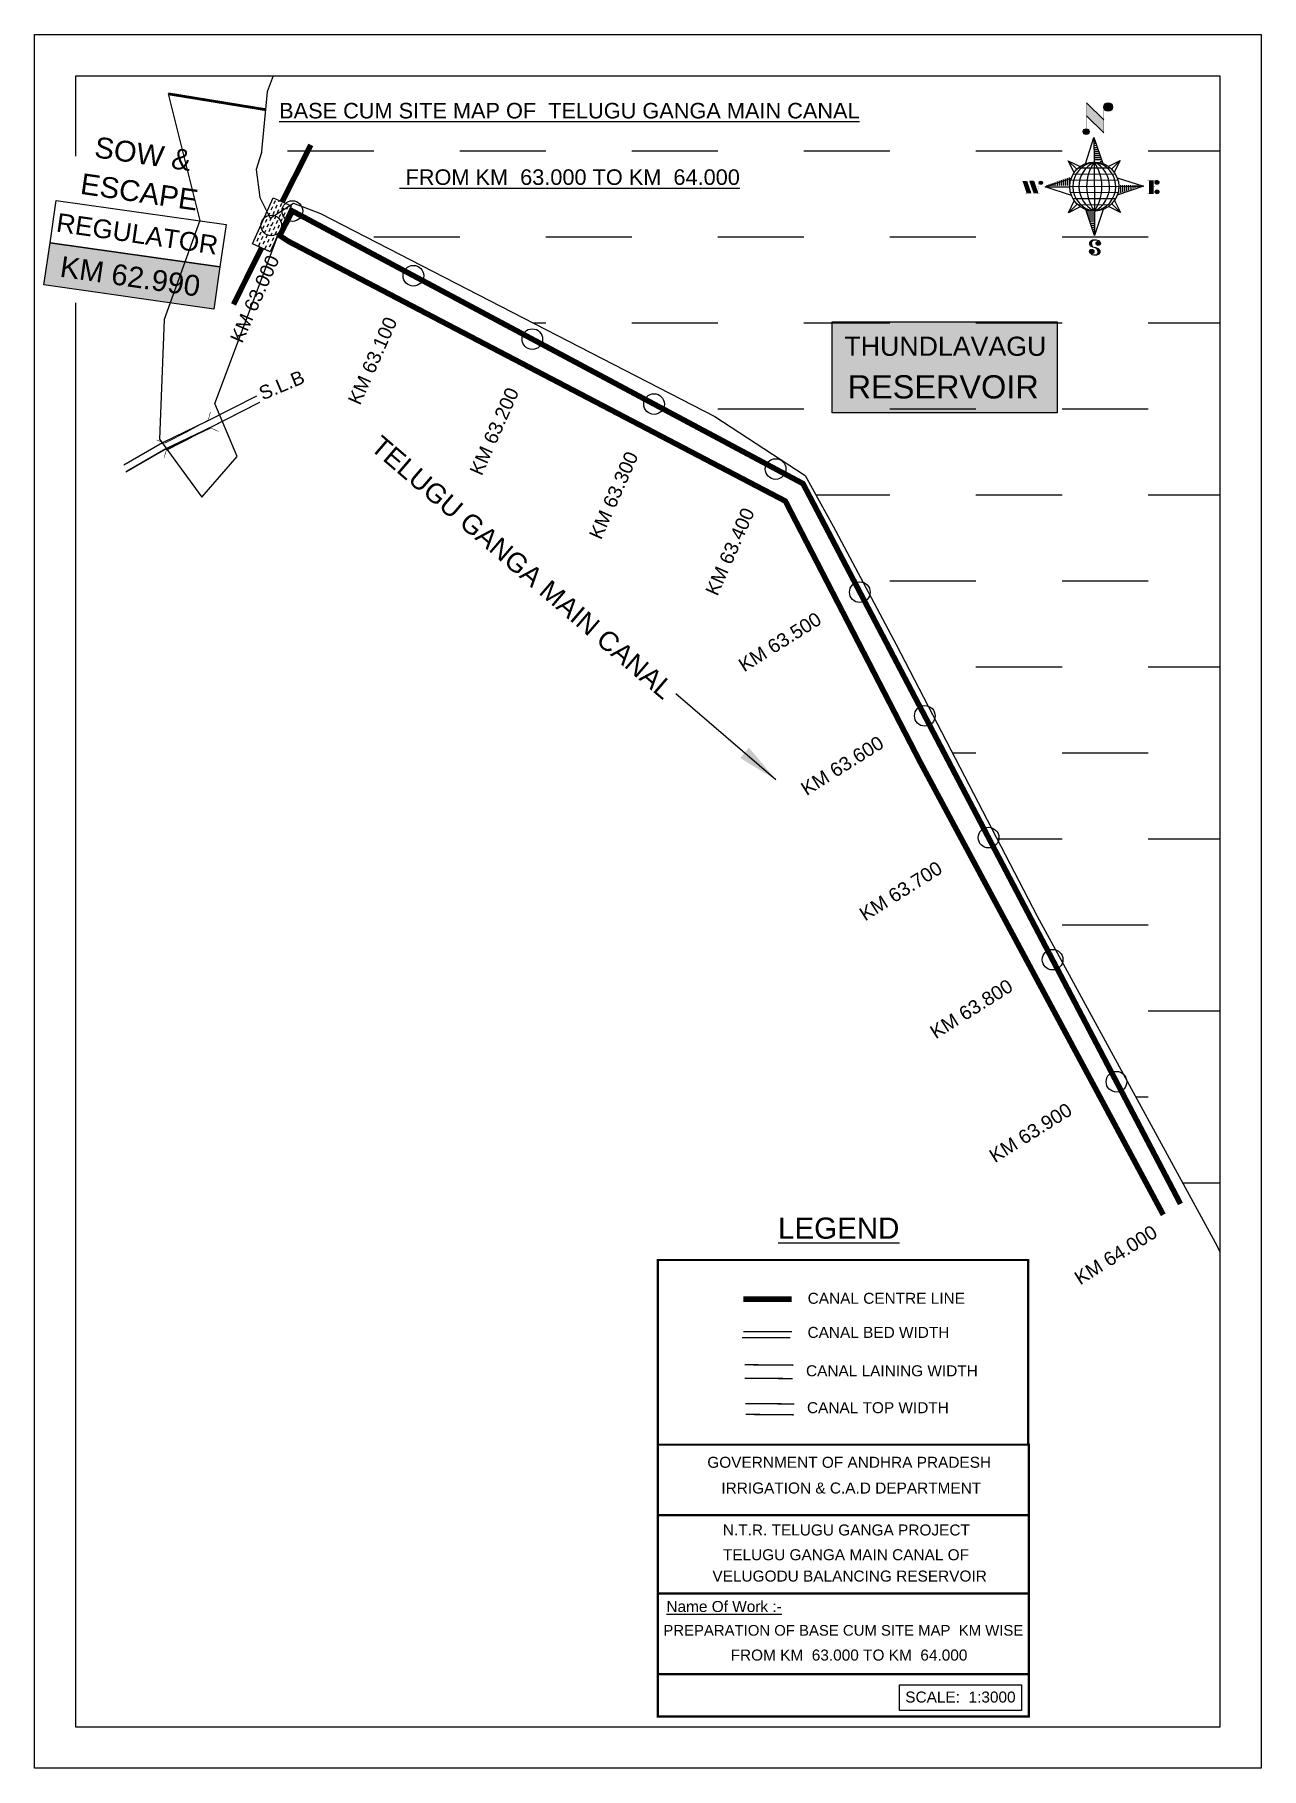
# Model space of a CAD drawing. Header units: inches. Extents: x 253566 to 254457, y 1681074 to 1682334.
import ezdxf

# ---------------------------------------------------------------- set-up
doc = ezdxf.new("R2010")
doc.units = ezdxf.units.IN
doc.header["$MEASUREMENT"] = 0
doc.header["$PDMODE"] = 32
doc.header["$PDSIZE"] = 15
for name, color, linetype in [('AQUADUCT', 1, 'Continuous'), ('bed with', 5, 'Continuous'), ('bord', 1, 'Continuous'), ('canal', 1, 'Continuous'), ('chainage', 7, 'Continuous'), ('FRAME 025', 7, 'Continuous'), ('laying', 4, 'Continuous'), ('lining', 4, 'Continuous'), ('Reservoir', 140, 'Continuous'), ('ROAD', 6, 'Continuous'), ('SLB', 11, 'Continuous'), ('Stu coo', 3, 'Continuous'), ('TEXT', 7, 'Continuous'), ('top of bund', 1, 'Continuous'), ('V', 6, 'Continuous'), ('ZSTU', 7, 'Continuous')]:
    doc.layers.add(name, color=color, linetype=linetype)
doc.styles.get("Standard").update_dxf_attribs({"font": 'arial.ttf'})
doc.dimstyles.get("Standard").update_dxf_attribs({"dimtxt": 0.18, "dimasz": 0.18, "dimexe": 0.18, "dimexo": 0.0625, "dimgap": 0.09, "dimtad": 0, "dimtih": 1, "dimtoh": 1, "dimdec": 4, "dimzin": 0, "dimdsep": 46, "dimtxsty": 'Standard', "dimcen": 0.09, "dimadec": 0, "dimazin": 0, "dimtfac": 1, "dimtdec": 4, "dimtofl": 0, "dimtmove": 0, "dimatfit": 3, "dimfxl": 0, "dimtolj": 1, "dimtzin": 0, "dimarcsym": 0})
pattern_1 = [(65.57997838, (1683227.1918, 761922.1995), (-1.2427915297, 3.3099047137), [2.5, -2.5])]
pattern_2 = [(267.297113149, (-8720374.938, 50637915.138), (10.5367255337, -0.497431438), [])]
pattern_3 = [(357.297113149, (-8720374.938, 50637915.138), (0.497431438, 10.5367255337), [])]

# ---------------------------------------------------------------- blocks, each defined once
blk = doc.blocks.new('*X7')
at = {"color": 0, "linetype": 'Continuous'}
for p, q in [((6321.6, 240.5), (6322.3, 241.2)), ((6321.6, 240.3), (6322.3, 241)), ((6321.6, 240.1), (6322.3, 240.8)), ((6321.6, 239.9), (6322.4, 240.7)), ((6321.6, 239.8), (6322.4, 240.6)), ((6321.6, 239.6), (6322.5, 240.5)), ((6321.6, 239.4), (6322.5, 240.3)), ((6321.6, 239.2), (6322.6, 240.2)), ((6321.7, 239.1), (6322.6, 240.1)), ((6321.8, 240.8), (6322.4, 241.4)), ((6321.8, 239), (6322.7, 240)), ((6321.8, 239), (6322.8, 239.9)), ((6321.9, 238.9), (6322.9, 239.8)), ((6322, 238.8), (6323, 239.7)), ((6322.1, 241.3), (6322.4, 241.6)), ((6322.1, 238.7), (6323.1, 239.6)), ((6322.2, 238.6), (6323.1, 239.6)), ((6322.3, 238.5), (6323.2, 239.5)), ((6322.4, 238.5), (6323.3, 239.4)), ((6322.5, 238.4), (6323.4, 239.3)), ((6322.7, 238.4), (6323.6, 239.3)), ((6322.8, 238.3), (6323.7, 239.2)), ((6322.9, 238.3), (6323.8, 239.1)), ((6323.1, 238.2), (6323.9, 239.1)), ((6323.2, 238.2), (6324, 239)), ((6323.3, 238.2), (6324.2, 239)), ((6323.5, 238.1), (6324.3, 238.9)), ((6323.7, 238.1), (6324.4, 238.9)), ((6323.8, 238.1), (6324.6, 238.8)), ((6324.1, 238.2), (6324.7, 238.8)), ((6324.3, 238.3), (6324.9, 238.8)), ((6324.6, 238.3), (6325.1, 238.8)), ((6324.8, 238.4), (6325.2, 238.8)), ((6325.1, 238.5), (6325.4, 238.8)), ((6325.4, 238.6), (6325.6, 238.8))]:
    blk.add_line(p, q, dxfattribs=at)
blk = doc.blocks.new('*X6')
at = {"color": 0, "linetype": 'Continuous'}
for p, q in [((6324.4, 240.3), (6324.5, 240.4)), ((6324.6, 240.3), (6324.8, 240.5)), ((6324.7, 240.2), (6325, 240.5)), ((6324.8, 240.2), (6325.2, 240.6)), ((6325, 240.1), (6325.5, 240.6)), ((6325.1, 240.1), (6325.6, 240.6)), ((6325.2, 240), (6325.8, 240.6)), ((6325.3, 240), (6326, 240.6)), ((6325.4, 239.9), (6326.1, 240.6)), ((6325.5, 239.8), (6326.2, 240.5)), ((6325.6, 239.8), (6326.3, 240.5)), ((6325.7, 239.7), (6326.5, 240.4)), ((6325.9, 239.6), (6326.6, 240.3)), ((6326, 239.5), (6326.7, 240.3)), ((6326, 239.4), (6326.8, 240.2)), ((6326.1, 239.3), (6327, 240.2)), ((6326.2, 239.3), (6327.1, 240.1)), ((6326.3, 239.2), (6327.1, 240)), ((6326.4, 239.1), (6327.2, 239.9)), ((6326.5, 239), (6327.3, 239.8)), ((6326.5, 238.9), (6327.4, 239.7)), ((6326.6, 238.8), (6327.5, 239.6)), ((6326.7, 238.7), (6327.5, 239.5)), ((6326.8, 238.6), (6327.6, 239.4)), ((6326.8, 238.5), (6327.7, 239.3)), ((6326.8, 236.5), (6327.4, 237)), ((6326.9, 238.3), (6327.8, 239.2)), ((6326.9, 238.2), (6327.9, 239.1)), ((6326.9, 236.8), (6327.6, 237.4)), ((6327, 238.1), (6327.8, 239)), ((6327, 237.9), (6327.8, 238.8)), ((6327, 237.8), (6327.8, 238.6)), ((6327, 237.6), (6327.8, 238.4)), ((6327, 237.4), (6327.8, 238.2)), ((6327, 237.3), (6327.8, 238)), ((6327, 237.1), (6327.8, 237.9))]:
    blk.add_line(p, q, dxfattribs=at)
blk = doc.blocks.new('H')
at = {"layer": 'bord', "extrusion": (0.000427885, 0.004792, 0.999988)}
h = blk.add_hatch(dxfattribs=at)
h.set_pattern_fill('LINE', color=8, scale=84.387686, angle=-2.70289, style=0)
h.set_pattern_definition(pattern_3)
h.paths.add_polyline_path([(-492.5, 785.6, -0.090992), (-448, 775.2), (-486.5, 912)])
h = blk.add_hatch(dxfattribs=at)
h.set_pattern_fill('LINE', color=8, scale=84.387686, angle=-92.70289, style=0)
h.set_pattern_definition(pattern_2)
h.paths.add_polyline_path([(-624.9, 665.1, -0.090992), (-614.5, 709.6), (-751.3, 671.1)])
h = blk.add_hatch(dxfattribs=at)
h.set_pattern_fill('LINE', color=8, scale=84.387686, angle=-92.70289, style=0)
h.set_pattern_definition(pattern_2)
h.paths.add_polyline_path([(-245.6, 647.2), (-372, 653.2, -0.090992), (-382.4, 608.7)])
h = blk.add_hatch(dxfattribs=at)
h.set_pattern_fill('LINE', color=8, scale=84.387686, angle=-2.70289, style=0)
h.set_pattern_definition(pattern_3)
h.paths.add_polyline_path([(-504.4, 532.7, -0.090992), (-548.9, 543.1), (-510.4, 406.3)])
for p, q in [((-516.2, 1087.1, -1217.1), (-431.5, 994, -1216.7)), ((-519.4, 1020.4, -1216.8), (-434.7, 927.3, -1216.4)), ((-538.3, 773.7, -1215.6), (-487, 906.2, -1216.3)), ((-487, 906.2, -1216.3), (-493, 779.8, -1215.7)), ((-487, 906.2, -1216.3), (-448.5, 769.4, -1215.7)), ((-626.7, 793.8, -1215.7), (-566.8, 760.2, -1215.6)), ((-626.7, 793.8, -1215.7), (-584.1, 747, -1215.5)), ((-598.9, 731, -1215.4), (-626.7, 793.8, -1215.7)), ((-421.3, 753.3, -1215.6), (-358.5, 781.1, -1215.7)), ((-358.5, 781.1, -1215.7), (-405.3, 738.5, -1215.5)), ((-358.5, 781.1, -1215.7), (-392.1, 721.2, -1215.4)), ((-864.7, 700.9, -1215.1), (-846.9, 637.7, -1214.9)), ((-846.9, 700.1, -1215.1), (-829.1, 636.9, -1214.9)), ((-829.1, 699.2, -1215.2), (-811.3, 636, -1214.9)), ((-829.1, 699.2, -1215.2), (-811.3, 698.4, -1215.2)), ((-811.3, 698.4, -1215.2), (-793.5, 635.2, -1214.9)), ((-751.8, 665.3, -1215), (-615, 703.8, -1215.3)), ((-751.8, 665.3, -1215), (-625.4, 659.3, -1215)), ((-619.3, 614, -1214.8), (-751.8, 665.3, -1215)), ((-246.1, 641.4, -1215.1), (-382.9, 602.9, -1214.9)), ((-378.6, 692.6, -1215.3), (-246.1, 641.4, -1215.1)), ((-372.5, 647.4, -1215.1), (-246.1, 641.4, -1215.1)), ((-213.5, 669.3, -1215.3), (-216.7, 600.8, -1214.9)), ((-197.2, 599.9, -1214.9), (-193.9, 668.4, -1215.3)), ((-639.4, 525.6, -1214.4), (-605.8, 585.5, -1214.7)), ((-639.4, 525.6, -1214.4), (-592.6, 568.1, -1214.6)), ((-576.6, 553.3, -1214.6), (-639.4, 525.6, -1214.4)), ((-510.9, 400.5, -1213.9), (-549.4, 537.2, -1214.5)), ((-371.2, 512.9, -1214.5), (-431.1, 546.5, -1214.6)), ((-371.2, 512.9, -1214.5), (-413.8, 559.7, -1214.7)), ((-399, 575.7, -1214.7), (-371.2, 512.9, -1214.5)), ((-459.6, 533, -1214.5), (-510.9, 400.5, -1213.9)), ((-504.9, 526.9, -1214.5), (-510.9, 400.5, -1213.9))]:
    blk.add_line(p, q, dxfattribs=at)
at = {"layer": 'bord', "color": 8, "linetype": 'ByBlock', "extrusion": (0.000427885, 0.004792, 0.999988)}
for p, q in [((-386.5, 711.4, -1215.4), (-605.5, 721.7, -1215.4)), ((-410.8, 744.2, -1215.5), (-578.1, 752.1, -1215.5)), ((-493, 779.8, -1215.7), (-504.9, 526.9, -1214.5)), ((-372.5, 647.4, -1215.1), (-625.4, 659.3, -1215)), ((-378, 615.9, -1214.9), (-622.9, 627.5, -1214.9)), ((-375, 679.2, -1215.3), (-619.9, 690.7, -1215.2)), ((-392.4, 584.9, -1214.8), (-611.4, 595.3, -1214.7)), ((-419.8, 554.6, -1214.6), (-587.1, 562.5, -1214.6))]:
    blk.add_line(p, q, dxfattribs=at)
at = {"layer": 'bord', "extrusion": (0.000427885, 0.004792, 0.999988), "elevation": -1212.1}
for points, const_width in [([(-522, 959.6), (-515.7, 1092.9)], 1.61), ([(-434.2, 933.1), (-427.9, 1066.5)], 1.61), ([(-870.1, 707), (-846.4, 705.9)], 0.642), ([(-828.6, 642.7), (-855.2, 643.9)], 0.642), ([(-828.6, 642.7), (-821, 678)], 0.642), ([(-810.8, 641.8), (-784.1, 640.6)], 0.642), ([(-793, 641), (-781.6, 693.9)], 0.642), ([(-222.7, 675.6), (-173.8, 673.3)], 0.706), ([(-194.8, 644.8), (-185, 644.4)], 0.706), ([(-177.1, 604.8), (-226, 607.1)], 0.706)]:
    blk.add_lwpolyline(points, dxfattribs=dict(at, const_width=const_width))
for points, const_width in [([(-413.7, 1073.1, 1), (-397.6, 1057.7, 1)], 22.3), ([(-530.3, 949.5, 1), (-519.6, 939.3, 1)], 14.8), ([(-775.9, 696.6, 1), (-769.5, 690.4, 1)], 8.9), ([(-177.8, 666.9, 1), (-170.8, 660.1, 1)], 9.79), ([(-180.1, 618, 1), (-173.1, 611.2, 1)], 9.79), ([(-489.8, 361.7, 1), (-498.1, 369.1, 1)], 11.1), ([(-525.2, 321.6, 1), (-533.4, 328.9, 1)], 11.1)]:
    blk.add_lwpolyline(points, format="xyb", close=True, dxfattribs=dict(at, const_width=const_width))
for points in [[(-537, 317.4), (-530.7, 310.5), (-519.8, 306.8), (-504.9, 306.9), (-493.9, 310), (-486.3, 317.7), (-486.5, 325.8), (-490.6, 333.3), (-493.5, 336.2), (-502.8, 340.9), (-522.5, 347.3), (-530.4, 351.6), (-533.7, 354.6), (-537.4, 362.6), (-537, 373.4), (-530, 380.7), (-520, 384.1), (-503.5, 384.2), (-492.5, 379.9), (-487.1, 373.3)], [(-522.5, 347.6), (-526.2, 353.8), (-527.8, 360.6), (-527.9, 370.6), (-525.9, 375.5), (-521.3, 381.2), (-514.5, 384.4)], [(-504.9, 306.9), (-499, 312.4), (-497, 319.4), (-497.5, 326.5), (-501.2, 335.4), (-509.2, 343.2)]]:
    blk.add_lwpolyline(points, dxfattribs=at)
at = {"layer": 'bord', "extrusion": (0.000427885, 0.004792, 0.999988)}
for centre, radius in [((-405.6, 1065.4, -1212.1), 22.3), ((-525, 944.4, -1212.1), 14.8), ((-498.4, 659.1, -1212.1), 126.6), ((-772.7, 693.5, -1212.1), 8.9), ((-174.3, 663.5, -1212.1), 9.79), ((-176.6, 614.6, -1212.1), 9.79), ((-494, 365.4, -1212.1), 11.1), ((-529.3, 325.2, -1212.1), 11.1)]:
    blk.add_circle(centre, radius, dxfattribs=at)
at = {"layer": 'bord', "color": 8, "linetype": 'ByBlock', "extrusion": (0.000427885, 0.004792, 0.999988)}
for centre, radius, start, end in [((-481.5, 658.3, -1212.1), 127.7, 94.92536, 259.66906), ((-436.8, 656.2, -1212.1), 140.8, 113.28644, 241.30798), ((-315.9, 650.5, -1212.1), 222.3, 142.58916, 212.00526), ((-560.1, 662.1, -1212.1), 140.8, 293.28644, 61.30798), ((-681, 667.8, -1212.1), 222.3, 322.58916, 32.00526), ((-515.4, 659.9, -1212.1), 127.7, 274.92536, 79.66906)]:
    blk.add_arc(centre, radius, start, end, dxfattribs=at)
at = {"layer": 'bord', "extrusion": (0.000427885, 0.004792, 0.999988)}
for points in [[(-515.7, 1092.9, -1212.1), (-431, 999.8, -1212.1), (-518.9, 1026.2, -1212.1), (-434.2, 933.1, -1212.1)], [(-864.1, 706.7, -1212.1), (-846.4, 705.9, -1212.1), (-846.3, 643.5, -1212.1), (-828.6, 642.7, -1212.1)], [(-828.6, 705, -1212.1), (-810.8, 704.2, -1212.1), (-810.8, 641.8, -1212.1), (-793, 641, -1212.1)], [(-193.4, 674.2, -1212.1), (-196.6, 605.7, -1212.1), (-213, 675.1, -1212.1), (-216.2, 606.7, -1212.1)]]:
    blk.add_solid(points, dxfattribs=at)
at = {"layer": 'bord', "extrusion": (0.000427885, 0.004792, 0.999988), "xscale": 7.977342409717546, "yscale": 7.977342408231451, "zscale": 7.977342408476333, "rotation": 138.0840426661453}
for name, p in [('*X6', (38300.5, -31929.4, -1212.1)), ('*X7', (38314.4, -31950.9, -1212.1))]:
    blk.add_blockref(name, p, dxfattribs=at)
blk = doc.blocks.new('FGDFGDFG6YURT')
at = {"layer": 'ROAD', "color": 1, "linetype": 'Continuous', "lineweight": 25}
for points in [[(386103.53, 1482907.42, 0), (386134.49, 1482913.05, 0), (386162.33, 1482917.43, 0), (386187.04, 1482923.15, 0)], [(386104.35, 1482907.67, 0), (386135.27, 1482913.29, 0), (386163.2, 1482917.69, 0), (386188.04, 1482923.43, 0)], [(386104.24, 1482903.53, 0), (386135.16, 1482909.15, 0), (386163.09, 1482913.55, 0), (386187.93, 1482919.3, 0)]]:
    blk.add_polyline3d(points, dxfattribs=at)
at = {"layer": 'SLB'}
for points, const_width in [([(386161.82, 1482917.9), (386162.17, 1482917.94), (386164.81, 1482922)], 0.3), ([(386134.59, 1482913.4), (386134.24, 1482913.41), (386130.63, 1482916.64)], 0.3), ([(386134.59, 1482913.4), (386148.24, 1482915.45), (386161.82, 1482917.9)], 0.5), ([(386161.88, 1482914.05), (386148.3, 1482911.6), (386134.8, 1482908.74)], 0.5), ([(386161.99, 1482918.19), (386148.41, 1482915.73), (386134.91, 1482912.87)], 0.5), ([(386161.88, 1482914.05), (386162.23, 1482914.04), (386165.93, 1482910.93)], 0.3), ([(386134.8, 1482908.74), (386134.45, 1482908.69), (386131.94, 1482904.55)], 0.3)]:
    blk.add_lwpolyline(points, dxfattribs=dict(at, const_width=const_width))

msp = doc.modelspace()

# ---------------------------------------------------------------- hatches: boundary and pattern name
h = msp.add_hatch()
h.set_pattern_fill('DASH', color=5, scale=20, angle=65.58, style=0)
h.set_pattern_definition(pattern_1)
h.paths.add_polyline_path([(253724.5, 1682182.5), (253739.6, 1682216), (253752.6, 1682210.1), (253737.4, 1682176.7)])
h = msp.add_hatch()
h.set_pattern_fill('DASH', color=5, scale=20, angle=65.58, style=0)
h.set_pattern_definition(pattern_1)
h.paths.add_polyline_path([(253724.5, 1682182.5), (253739.6, 1682216), (253752.6, 1682210.1), (253737.4, 1682176.7)])
at = {"layer": 'Stu coo'}
h = msp.add_hatch(dxfattribs=at)
h.set_pattern_fill('DASH', color=5, scale=500, style=0)
h.paths.add_polyline_path([(254427.3, 1682304.5), (253739.6, 1682304.5), (253735.2, 1682293), (253731.1, 1682249.9), (253731.1, 1682248.9), (253727.1, 1682236.5), (253729.8, 1682216.1), (253737.3, 1682201.1), (253754.3, 1682212.1), (253774, 1682204.4), (254060.3, 1682057), (254125.9, 1682014), (254146.3, 1681977.2), (254192.1, 1681891.2), (254294.5, 1681693.7), (254425.2, 1681454.1), (254427.3, 1681449.9)])
msp.add_hatch(color=2, dxfattribs=at).paths.add_polyline_path([(254145.5, 1682125.8), (254309, 1682125.8), (254309, 1682059.6), (254145.5, 1682059.6)])
at = {"layer": 'ZSTU'}
h = msp.add_hatch(color=252, dxfattribs=at)
h.set_gradient(color1=(167, 88, 159), color2=(127, 67, 121), one_color=1, tint=0.38, name='CYLINDER')
h.paths.add_polyline_path([(253696.5, 1682135), (253700.9, 1682165.7), (253577.5, 1682183.3), (253573, 1682152.6)])
h.paths.add_polyline_path([(253579.5, 1682155.1), (253688.5, 1682139.3), (253691.9, 1682162.3), (253582.9, 1682178.1)], flags=24)

# ---------------------------------------------------------------- linework, layer by layer
at = {"linetype": 'ByBlock'}
msp.add_lwpolyline([(253566.3, 1681074.5), (253566.3, 1682334.5), (254457.3, 1682334.5), (254457.3, 1681074.5)], close=True, dxfattribs=at)
msp.add_lwpolyline([(253596.3, 1682246.1), (253596.3, 1682304.5), (254427.3, 1682304.5), (254427.3, 1681104.5), (253596.3, 1681104.5), (253596.3, 1682139.6)], dxfattribs=at)
at = {"color": 1}
msp.add_lwpolyline([(253724.5, 1682182.5), (253739.6, 1682216), (253752.6, 1682210.1), (253737.4, 1682176.7)], close=True, dxfattribs=at)
msp.add_lwpolyline([(253724.5, 1682182.5), (253739.6, 1682216), (253752.6, 1682210.1), (253737.4, 1682176.7)], close=True, dxfattribs=at)
for p in [(253753.5, 1682206.3), (253841.4, 1682159.3), (253927.8, 1682113.2), (254016.2, 1682066), (254104.5, 1682018.8), (254165.7, 1681929.3), (254212.9, 1681839.4), (254259.2, 1681750.9), (254305.7, 1681662.2), (254352.1, 1681573.5)]:
    msp.add_point(p)
at = {"color": 2}
msp.add_point((253738.2, 1682195.8), dxfattribs=at)
at = {"layer": 'bed with', "const_width": 1}
for points in [[(254115.3, 1681387.4), (254113.2, 1681387.4), (254080.4, 1681387.4), (254080.2, 1681387.4)], [(254116.4, 1681391.8), (254113.2, 1681391.8), (254081.1, 1681391.8)]]:
    msp.add_lwpolyline(points, dxfattribs=at)
at = {"layer": 'canal', "color": 6, "const_width": 4}
for points in [[(254116.2, 1681415.4), (254113.6, 1681415.4), (254081, 1681415.4)], [(254081, 1681415.4), (254116.2, 1681415.4)]]:
    msp.add_lwpolyline(points, dxfattribs=at)
at = {"layer": 'FRAME 025', "lineweight": -3, "const_width": 1.64}
for points in [[(254018.9, 1681443.9), (254288, 1681443.9), (254288, 1681309.7), (254018.9, 1681309.7)], [(254018.9, 1681309.7), (254288.4, 1681309.7), (254288.4, 1681112.1), (254018.9, 1681112.1)]]:
    msp.add_lwpolyline(points, close=True, dxfattribs=at)
for points in [[(254018.9, 1681258.4), (254288.4, 1681258.4)], [(254018.9, 1681201.5), (254288.4, 1681201.5)], [(254018.9, 1681142.9), (254288.4, 1681142.9)]]:
    msp.add_lwpolyline(points, dxfattribs=at)
at = {"layer": 'lining', "const_width": 1}
for points in [[(254082.1, 1681367.8), (254106.8, 1681367.6), (254117.5, 1681367.5)], [(254082.1, 1681358), (254108.9, 1681357.8), (254117, 1681357.7)]]:
    msp.add_lwpolyline(points, dxfattribs=at)
at = {"layer": 'Reservoir'}
for points in [[(253739.6, 1682304.5), (253735.2, 1682293), (253731.1, 1682249.9), (253731.1, 1682248.9), (253727.1, 1682236.5), (253729.8, 1682216.1), (253737.3, 1682201.1), (253754.3, 1682212.1), (253774, 1682204.4), (254060.3, 1682057), (254125.9, 1682014), (254146.3, 1681977.2)], [(254146.3, 1681977.2), (254192.1, 1681891.2), (254294.5, 1681693.7), (254425.2, 1681454.1), (254427.3, 1681449.9)]]:
    msp.add_lwpolyline(points, dxfattribs=at)
at = {"layer": 'Reservoir', "color": 4}
for points in [[(253739.6, 1682304.5), (253735.2, 1682293), (253731.1, 1682249.9), (253731.1, 1682248.9), (253727.1, 1682236.5), (253729.8, 1682216.1), (253737.3, 1682201.1), (253754.3, 1682212.1), (253774, 1682204.4), (254060.3, 1682057), (254125.9, 1682014), (254146.3, 1681977.2)], [(253663.3, 1682291.5), (253686.3, 1682199.5), (253660.3, 1682127.5), (253656.9, 1682040.5), (253687.7, 1681998.4), (253713.5, 1682027.8), (253697.1, 1682066.4), (253742.5, 1682187)], [(254146.3, 1681977.2), (254192.1, 1681891.2), (254294.5, 1681693.7), (254425.2, 1681454.1), (254427.3, 1681449.9)]]:
    msp.add_lwpolyline(points, dxfattribs=at)
at = {"layer": 'Reservoir', "color": 4, "const_width": 2}
msp.add_lwpolyline([(253733.9, 1682280), (253663.3, 1682291.5)], dxfattribs=at)
at = {"layer": 'Stu coo', "color": 2}
msp.add_lwpolyline([(254145.5, 1682125.8), (254309, 1682125.8), (254309, 1682059.6), (254145.5, 1682059.6)], close=True, dxfattribs=at)
at = {"layer": 'top of bund', "const_width": 1}
for points in [[(254082.6, 1681339.5), (254107.2, 1681339.4), (254118.1, 1681339.2)], [(254117.6, 1681331.4), (254109.7, 1681331.5), (254082.8, 1681331.7)]]:
    msp.add_lwpolyline(points, dxfattribs=at)
at = {"layer": 'V', "color": 1, "const_width": 4}
for points in [[(253746.1, 1682213), (253766.9, 1682254.4)], [(254386.1, 1681476.8), (254209.7, 1681805.5), (254111.6, 1681995.5), (253750.6, 1682184.3), (253744.3, 1682188.5), (253753.5, 1682206.3), (254124.4, 1682008.2), (254398.6, 1681484.7)], [(253710.7, 1682138.4), (253731.4, 1682179.9)]]:
    msp.add_lwpolyline(points, dxfattribs=at)
at = {"layer": 'V', "color": 0}
msp.add_lwpolyline([(254194.4, 1681135.2), (254283.1, 1681135.2), (254283.1, 1681116.5), (254194.4, 1681116.5)], close=True, dxfattribs=at)
at = {"layer": 'ZSTU', "color": 135}
msp.add_lwpolyline([(253581.9, 1682214), (253705.4, 1682196.4), (253700.9, 1682165.7), (253577.5, 1682183.3)], close=True, dxfattribs=at)
at = {"layer": 'ZSTU', "color": 252}
msp.add_lwpolyline([(253577.5, 1682183.3), (253700.9, 1682165.7), (253696.5, 1682135), (253573, 1682152.6)], close=True, dxfattribs=at)

# ---------------------------------------------------------------- block references
at = {"layer": 'AQUADUCT', "color": 1, "xscale": 0.1408039184319789, "yscale": 0.1408039187081158, "zscale": 0.1408039184379445, "rotation": 3.078330572322649}
msp.add_blockref('H', (254411.1, 1682136, 170.9), dxfattribs=at)
at = {"layer": 'laying', "color": 1, "linetype": 'ByBlock', "xscale": 1.274009707225467, "yscale": 1.274009707280584, "zscale": 1.274009707299382, "rotation": 196.8004404424743}
msp.add_blockref('FGDFGDFG6YURT', (178569.8, 3632846.1), dxfattribs=at)

# ---------------------------------------------------------------- texts
at = {"layer": 'chainage', "color": 0}
for s, rotation, p in [('KM 63.000', 66.0891, (253717, 1682109.6)), ('KM 63.100', 66.0891, (253802.6, 1682064.6)), ('KM 63.200', 66.0891, (253891, 1682013.3)), ('KM 63.300', 66.0891, (253977.7, 1681966.8)), ('KM 63.400', 66.0891, (254062.2, 1681925.9)), ('KM 63.500', 32.2446, (254081.7, 1681870.9)), ('KM 63.600', 32.2446, (254127, 1681781)), ('KM 63.700', 32.2446, (254169.5, 1681689.9)), ('KM 63.800', 32.2446, (254220.8, 1681604.2)), ('KM 63.900', 32.2446, (254263.8, 1681514.2)), ('KM 64.000', 32.2446, (254325.7, 1681425.4))]:
    msp.add_text(s, height=10, rotation=rotation, dxfattribs=at).set_placement(p)
at = {"layer": 'chainage', "color": 1}
for s, height, p in [('THUNDLAVAGU', 13.897, (254154.5, 1682101.1)), (' RESERVOIR', 16.87, (254150.3, 1682070.1))]:
    msp.add_text(s, height=height, dxfattribs=at).set_placement(p)
msp.add_text('TELUGU GANGA MAIN CANAL', height=14.042, rotation=319.4071, dxfattribs=at).set_placement((253809.3, 1682033.5))
at = {"layer": 'chainage', "color": 0}
for s, height, p in [('%%ULEGEND', 15.34, (254106.3, 1681459.4)), ('CANAL CENTRE LINE', 8, (254127.8, 1681412.1)), ('CANAL BED WIDTH', 8, (254127.7, 1681387.3)), ('CANAL LAINING WIDTH', 8, (254126.6, 1681359.4)), ('CANAL TOP WIDTH', 8, (254127.3, 1681332.6)), ('GOVERNMENT OF ANDHRA PRADESH ', 8, (254054.9, 1681292.9)), ('IRRIGATION & C.A.D DEPARTMENT', 8, (254065.1, 1681274.2)), ('N.T.R. TELUGU GANGA PROJECT', 8, (254066.2, 1681243.7)), ('TELUGU GANGA MAIN CANAL OF', 8, (254066.2, 1681225.7)), (' VELUGODU BALANCING RESERVOIR', 8, (254055.5, 1681210.2)), ('%%UName Of Work :-', 8, (254025.2, 1681188.1)), ('PREPARATION OF BASE CUM SITE MAP  KM WISE', 7.743, (254023, 1681170.9)), (' FROM KM  63.000 TO KM  64.000', 8, (254068.7, 1681152.8)), ('SCALE:  1:3000', 8, (254198.7, 1681122.3))]:
    msp.add_text(s, height=height, dxfattribs=at).set_placement(p)
at = {"layer": 'Stu coo', "color": 0}
for s, height, rotation, p in [('SOW &', 15.15, 351.738, (253609, 1682245.5)), ('ESCAPE', 15.15, 351.738, (253598.8, 1682218.9)), ('REGULATOR', 13.6, 351.738, (253581.4, 1682191.5)), ('KM 62.990', 15.15, 351.738, (253584, 1682158.7)), ('S.L.B', 10, 22.7875, (253731.9, 1682068.6))]:
    msp.add_text(s, height=height, rotation=rotation, dxfattribs=at).set_placement(p)
at = {"layer": 'TEXT', "color": 0}
for s, p in [('%%UBASE CUM SITE MAP OF  TELUGU GANGA MAIN CANAL', (253743.9, 1682273.6)), ('%%U FROM KM  63.000 TO KM  64.000', (253831.3, 1682225.3))]:
    msp.add_text(s, height=11.294, dxfattribs=at).set_placement(p)

# ---------------------------------------------------------------- leaders
at = {"layer": 'chainage', "color": 1}
msp.add_leader([(254104.7, 1681793), (254032, 1681855.3)], dimstyle='Standard', override={"dimasz": 30, "dimgap": 0.09, "dimtad": 0}, dxfattribs=at)

doc.saveas('drawing.dxf')
